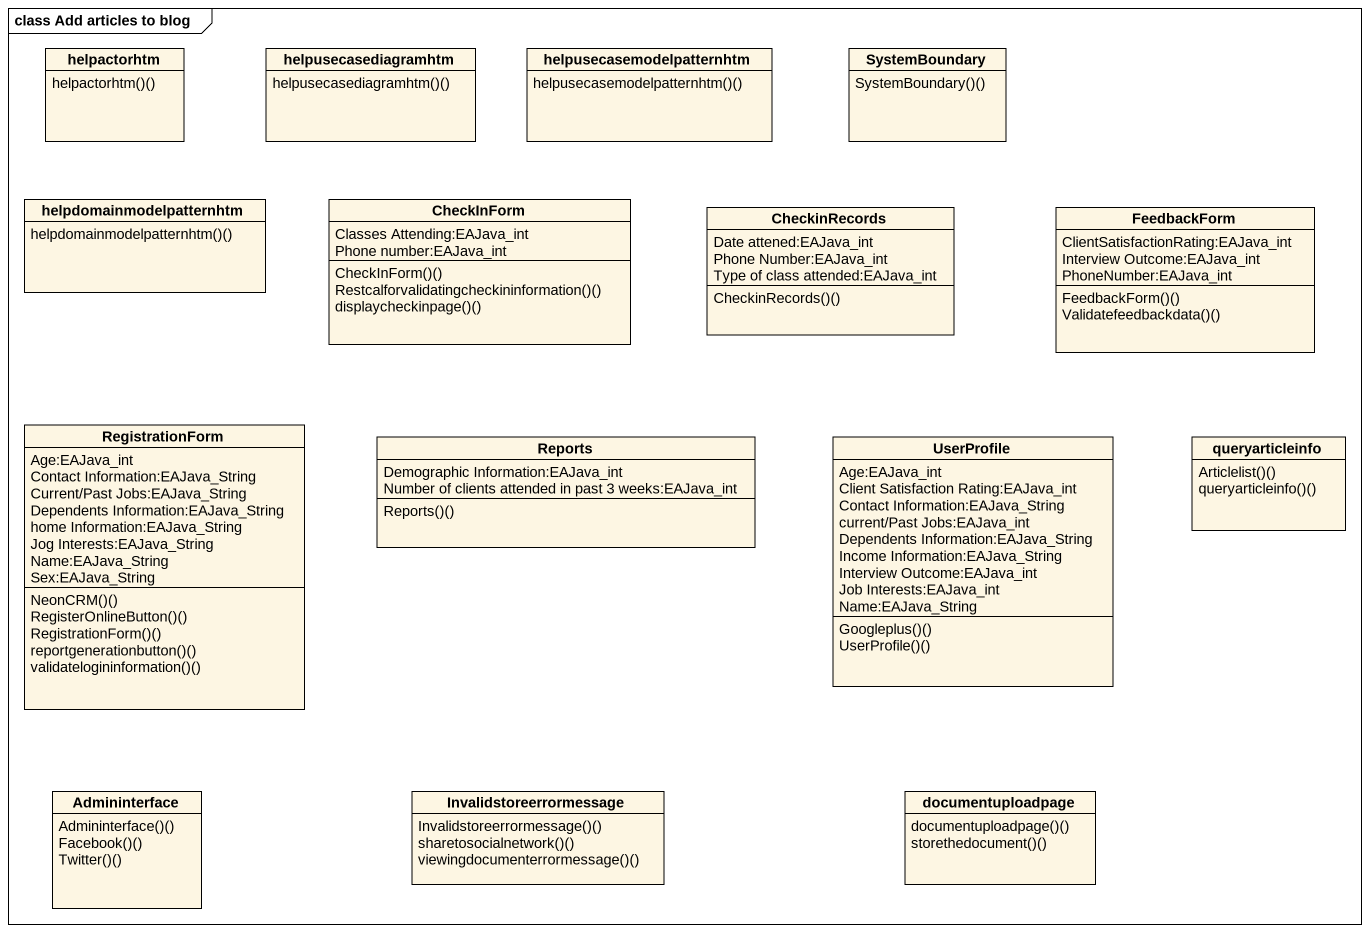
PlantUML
@startuml
mainframe class Add articles to blog
hide circle
hide empty members
class helpactorhtm {
  helpactorhtm()()
}
class helpusecasediagramhtm {
  helpusecasediagramhtm()()
}
class helpusecasemodelpatternhtm {
  helpusecasemodelpatternhtm()()
}
class SystemBoundary {
  SystemBoundary()()
}
class helpdomainmodelpatternhtm {
  helpdomainmodelpatternhtm()()
}
class CheckInForm {
  Classes Attending:EAJava_int
  Phone number:EAJava_int
  CheckInForm()()
  Restcalforvalidatingcheckininformation()()
  displaycheckinpage()()
}
class CheckinRecords {
  Date attened:EAJava_int
  Phone Number:EAJava_int
  Type of class attended:EAJava_int
  CheckinRecords()()
}
class FeedbackForm {
  ClientSatisfactionRating:EAJava_int
  Interview Outcome:EAJava_int
  PhoneNumber:EAJava_int
  FeedbackForm()()
  Validatefeedbackdata()()
}
class RegistrationForm {
  Age:EAJava_int
  Contact Information:EAJava_String
  Current/Past Jobs:EAJava_String
  Dependents Information:EAJava_String
  home Information:EAJava_String
  Jog Interests:EAJava_String
  Name:EAJava_String
  Sex:EAJava_String
  NeonCRM()()
  RegisterOnlineButton()()
  RegistrationForm()()
  reportgenerationbutton()()
  validatelogininformation()()
}
class Reports {
  Demographic Information:EAJava_int
  Number of clients attended in past 3 weeks:EAJava_int
  Reports()()
}
class UserProfile {
  Age:EAJava_int
  Client Satisfaction Rating:EAJava_int
  Contact Information:EAJava_String
  current/Past Jobs:EAJava_int
  Dependents Information:EAJava_String
  Income Information:EAJava_String
  Interview Outcome:EAJava_int
  Job Interests:EAJava_int
  Name:EAJava_String
  Googleplus()()
  UserProfile()()
}
class queryarticleinfo {
  Articlelist()()
  queryarticleinfo()()
}
class Admininterface {
  Admininterface()()
  Facebook()()
  Twitter()()
}
class Invalidstoreerrormessage {
  Invalidstoreerrormessage()()
  sharetosocialnetwork()()
  viewingdocumenterrormessage()()
}
class documentuploadpage {
  documentuploadpage()()
  storethedocument()()
}
@enduml
